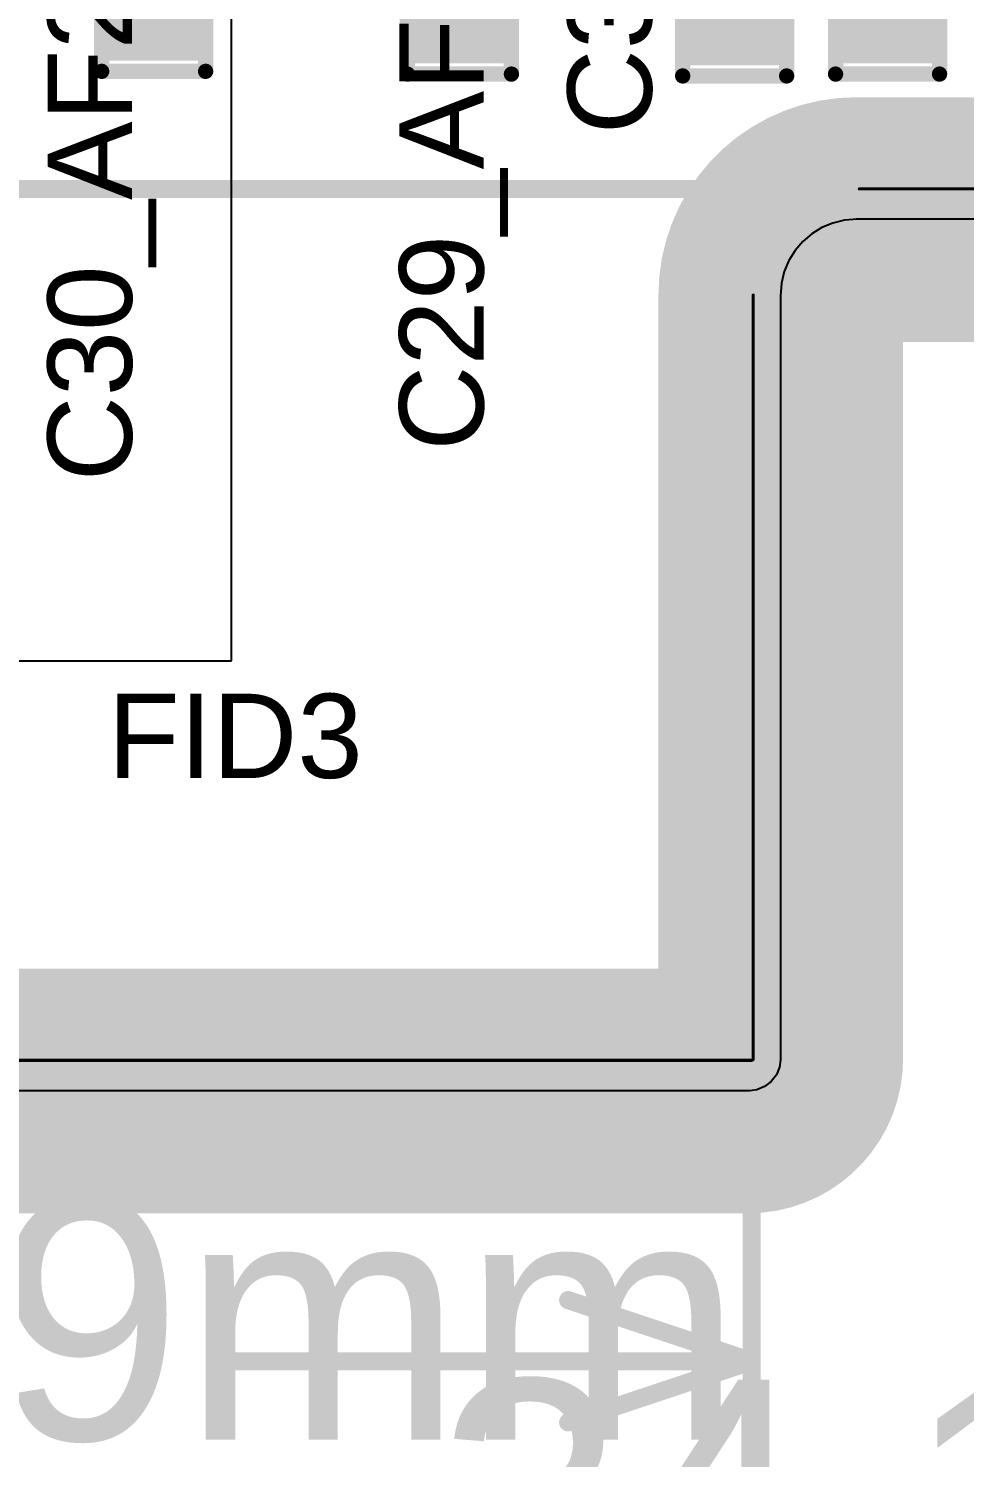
# Model space of a CAD drawing. Header units: inches. Extents: x -1.3 to 11.9, y -6.8 to 4.2.
# Drawn here: x 0.3541 to 0.6601, y -0.1299 to 0.3375 of the extents above; entities that cross this region are included whole.
import ezdxf

# ---------------------------------------------------------------- set-up
doc = ezdxf.new("R2010")
doc.units = ezdxf.units.IN
doc.header["$MEASUREMENT"] = 0
for name, color, linetype in [('02_GND1', 76, 'Continuous'), ('04_GND2', 16, 'Continuous'), ('06_GND3', 216, 'Continuous'), ('08_GND4', 136, 'Continuous'), ('09_PWR1', 136, 'Continuous'), ('10_PWR2', 136, 'Continuous'), ('11_GND5', 136, 'Continuous'), ('13_GND6', 136, 'Continuous'), ('15_GND7', 136, 'Continuous'), ('AB', 56, 'Continuous'), ('ASSY_DWG_INFO', 56, 'Continuous'), ('Board', 76, 'Continuous'), ('FAB', 56, 'Continuous'), ('FAB_DWG_INFO', 1, 'Continuous'), ('Keep-Out Layer', 6, 'Continuous'), ('TOP', 1, 'Continuous'), ('Top Overlay', 2, 'Continuous'), ('Top Paste', 8, 'Continuous'), ('Top Solder', 216, 'Continuous')]:
    doc.layers.add(name, color=color, linetype=linetype)
doc.styles.add('Arial', font='', dxfattribs={"height": 0.2})
doc.styles.get('Arial').set_extended_font_data('Arial')

# ---------------------------------------------------------------- blocks, each defined once
blk = doc.blocks.new('C0402_240')
at = {"layer": 'TOP'}
for points in [[(-0.031, -0.0125), (-0.031, 0.0125), (-0.006, 0.0125), (-0.006, -0.0125)], [(0.0084, -0.0125), (0.0084, 0.0125), (0.0334, 0.0125), (0.0334, -0.0125)]]:
    blk.add_hatch(color=1, dxfattribs=at).paths.add_polyline_path(points)
at = {"layer": 'Top Paste'}
for points in [[(-0.031, -0.0125), (-0.031, 0.0125), (-0.006, 0.0125), (-0.006, -0.0125)], [(0.0084, -0.0125), (0.0084, 0.0125), (0.0334, 0.0125), (0.0334, -0.0125)]]:
    blk.add_hatch(color=8, dxfattribs=at).paths.add_polyline_path(points)
at = {"layer": 'Top Solder'}
for points in [[(-0.033, -0.0145), (-0.033, 0.0145), (-0.004, 0.0145), (-0.004, -0.0145)], [(0.0064, -0.0145), (0.0064, 0.0145), (0.0354, 0.0145), (0.0354, -0.0145)]]:
    blk.add_hatch(color=216, dxfattribs=at).paths.add_polyline_path(points)
at = {"layer": 'ASSY_DWG_INFO'}
for points in [[(-0.0365, 0.017, 0.005, 0.005, 0), (-0.0365, -0.017, 0.005, 0.005, 0)], [(-0.0365, 0.017, 0.005, 0.005, 0), (0.0395, 0.017, 0.005, 0.005, 0)], [(0.0395, 0.017, 0.005, 0.005, 0), (0.0395, -0.017, 0.005, 0.005, 0)], [(-0.0365, -0.017, 0.005, 0.005, 0), (0.0395, -0.017, 0.005, 0.005, 0)]]:
    blk.add_lwpolyline(points, format="xyseb", dxfattribs=at)
for points in [[(-0.03775, 0.017, 0.0025, 0.0025, 1), (-0.03525, 0.017, 0.0025, 0.0025, 1)], [(-0.03775, 0.017, 0.0025, 0.0025, 1), (-0.03525, 0.017, 0.0025, 0.0025, 1)], [(0.03825, 0.017, 0.0025, 0.0025, 1), (0.04075, 0.017, 0.0025, 0.0025, 1)], [(0.03825, 0.017, 0.0025, 0.0025, 1), (0.04075, 0.017, 0.0025, 0.0025, 1)], [(-0.03775, -0.017, 0.0025, 0.0025, 1), (-0.03525, -0.017, 0.0025, 0.0025, 1)], [(-0.03775, -0.017, 0.0025, 0.0025, 1), (-0.03525, -0.017, 0.0025, 0.0025, 1)], [(0.03825, -0.017, 0.0025, 0.0025, 1), (0.04075, -0.017, 0.0025, 0.0025, 1)], [(0.03825, -0.017, 0.0025, 0.0025, 1), (0.04075, -0.017, 0.0025, 0.0025, 1)]]:
    blk.add_lwpolyline(points, format="xyseb", close=True, dxfattribs=at)
at = {"layer": 'Top Overlay'}
for points in [[(-0.0365, 0.017, 0.005, 0.005, 0), (0.0365, 0.017, 0.005, 0.005, 0)], [(-0.0365, 0.017, 0.005, 0.005, 0), (-0.0365, -0.017, 0.005, 0.005, 0)], [(0.0365, 0.017, 0.005, 0.005, 0), (0.0395, 0.017, 0.005, 0.005, 0)], [(0.0395, 0.017, 0.005, 0.005, 0), (0.0395, -0.017, 0.005, 0.005, 0)], [(-0.0365, -0.017, 0.005, 0.005, 0), (0.0395, -0.017, 0.005, 0.005, 0)]]:
    blk.add_lwpolyline(points, format="xyseb", dxfattribs=at)
for points in [[(-0.03775, 0.017, 0.0025, 0.0025, 1), (-0.03525, 0.017, 0.0025, 0.0025, 1)], [(-0.03775, 0.017, 0.0025, 0.0025, 1), (-0.03525, 0.017, 0.0025, 0.0025, 1)], [(0.03525, 0.017, 0.0025, 0.0025, 1), (0.03775, 0.017, 0.0025, 0.0025, 1)], [(0.03525, 0.017, 0.0025, 0.0025, 1), (0.03775, 0.017, 0.0025, 0.0025, 1)], [(0.03825, 0.017, 0.0025, 0.0025, 1), (0.04075, 0.017, 0.0025, 0.0025, 1)], [(0.03825, 0.017, 0.0025, 0.0025, 1), (0.04075, 0.017, 0.0025, 0.0025, 1)], [(-0.03775, -0.017, 0.0025, 0.0025, 1), (-0.03525, -0.017, 0.0025, 0.0025, 1)], [(-0.03775, -0.017, 0.0025, 0.0025, 1), (-0.03525, -0.017, 0.0025, 0.0025, 1)], [(0.03825, -0.017, 0.0025, 0.0025, 1), (0.04075, -0.017, 0.0025, 0.0025, 1)], [(0.03825, -0.017, 0.0025, 0.0025, 1), (0.04075, -0.017, 0.0025, 0.0025, 1)]]:
    blk.add_lwpolyline(points, format="xyseb", close=True, dxfattribs=at)
at = {"layer": 'FAB', "style": 'Arial'}
blk.add_text('1', height=0.025, dxfattribs=at).set_placement((-0.0185, -0.01))
blk = doc.blocks.new('C0402_242')
at = {"layer": 'TOP'}
for points in [[(-0.031, -0.0125), (-0.031, 0.0125), (-0.006, 0.0125), (-0.006, -0.0125)], [(0.0084, -0.0125), (0.0084, 0.0125), (0.0334, 0.0125), (0.0334, -0.0125)]]:
    blk.add_hatch(color=1, dxfattribs=at).paths.add_polyline_path(points)
at = {"layer": 'Top Paste'}
for points in [[(-0.031, -0.0125), (-0.031, 0.0125), (-0.006, 0.0125), (-0.006, -0.0125)], [(0.0084, -0.0125), (0.0084, 0.0125), (0.0334, 0.0125), (0.0334, -0.0125)]]:
    blk.add_hatch(color=8, dxfattribs=at).paths.add_polyline_path(points)
at = {"layer": 'Top Solder'}
for points in [[(-0.033, -0.0145), (-0.033, 0.0145), (-0.004, 0.0145), (-0.004, -0.0145)], [(0.0064, -0.0145), (0.0064, 0.0145), (0.0354, 0.0145), (0.0354, -0.0145)]]:
    blk.add_hatch(color=216, dxfattribs=at).paths.add_polyline_path(points)
at = {"layer": 'ASSY_DWG_INFO'}
for points in [[(-0.0365, 0.017, 0.005, 0.005, 0), (-0.0365, -0.017, 0.005, 0.005, 0)], [(-0.0365, 0.017, 0.005, 0.005, 0), (0.0395, 0.017, 0.005, 0.005, 0)], [(0.0395, 0.017, 0.005, 0.005, 0), (0.0395, -0.017, 0.005, 0.005, 0)], [(-0.0365, -0.017, 0.005, 0.005, 0), (0.0395, -0.017, 0.005, 0.005, 0)]]:
    blk.add_lwpolyline(points, format="xyseb", dxfattribs=at)
for points in [[(-0.03775, 0.017, 0.0025, 0.0025, 1), (-0.03525, 0.017, 0.0025, 0.0025, 1)], [(-0.03775, 0.017, 0.0025, 0.0025, 1), (-0.03525, 0.017, 0.0025, 0.0025, 1)], [(0.03825, 0.017, 0.0025, 0.0025, 1), (0.04075, 0.017, 0.0025, 0.0025, 1)], [(0.03825, 0.017, 0.0025, 0.0025, 1), (0.04075, 0.017, 0.0025, 0.0025, 1)], [(-0.03775, -0.017, 0.0025, 0.0025, 1), (-0.03525, -0.017, 0.0025, 0.0025, 1)], [(-0.03775, -0.017, 0.0025, 0.0025, 1), (-0.03525, -0.017, 0.0025, 0.0025, 1)], [(0.03825, -0.017, 0.0025, 0.0025, 1), (0.04075, -0.017, 0.0025, 0.0025, 1)], [(0.03825, -0.017, 0.0025, 0.0025, 1), (0.04075, -0.017, 0.0025, 0.0025, 1)]]:
    blk.add_lwpolyline(points, format="xyseb", close=True, dxfattribs=at)
at = {"layer": 'Top Overlay'}
for points in [[(-0.0365, 0.017, 0.005, 0.005, 0), (0.0365, 0.017, 0.005, 0.005, 0)], [(-0.0365, 0.017, 0.005, 0.005, 0), (-0.0365, -0.017, 0.005, 0.005, 0)], [(0.0365, 0.017, 0.005, 0.005, 0), (0.0395, 0.017, 0.005, 0.005, 0)], [(0.0395, 0.017, 0.005, 0.005, 0), (0.0395, -0.017, 0.005, 0.005, 0)], [(-0.0365, -0.017, 0.005, 0.005, 0), (0.0395, -0.017, 0.005, 0.005, 0)]]:
    blk.add_lwpolyline(points, format="xyseb", dxfattribs=at)
for points in [[(-0.03775, 0.017, 0.0025, 0.0025, 1), (-0.03525, 0.017, 0.0025, 0.0025, 1)], [(-0.03775, 0.017, 0.0025, 0.0025, 1), (-0.03525, 0.017, 0.0025, 0.0025, 1)], [(0.03525, 0.017, 0.0025, 0.0025, 1), (0.03775, 0.017, 0.0025, 0.0025, 1)], [(0.03525, 0.017, 0.0025, 0.0025, 1), (0.03775, 0.017, 0.0025, 0.0025, 1)], [(0.03825, 0.017, 0.0025, 0.0025, 1), (0.04075, 0.017, 0.0025, 0.0025, 1)], [(0.03825, 0.017, 0.0025, 0.0025, 1), (0.04075, 0.017, 0.0025, 0.0025, 1)], [(-0.03775, -0.017, 0.0025, 0.0025, 1), (-0.03525, -0.017, 0.0025, 0.0025, 1)], [(-0.03775, -0.017, 0.0025, 0.0025, 1), (-0.03525, -0.017, 0.0025, 0.0025, 1)], [(0.03825, -0.017, 0.0025, 0.0025, 1), (0.04075, -0.017, 0.0025, 0.0025, 1)], [(0.03825, -0.017, 0.0025, 0.0025, 1), (0.04075, -0.017, 0.0025, 0.0025, 1)]]:
    blk.add_lwpolyline(points, format="xyseb", close=True, dxfattribs=at)
at = {"layer": 'FAB', "style": 'Arial'}
blk.add_text('1', height=0.025, dxfattribs=at).set_placement((-0.0185, -0.01))
blk = doc.blocks.new('C0402_244')
at = {"layer": 'TOP'}
for points in [[(-0.031, -0.0125), (-0.031, 0.0125), (-0.006, 0.0125), (-0.006, -0.0125)], [(0.0084, -0.0125), (0.0084, 0.0125), (0.0334, 0.0125), (0.0334, -0.0125)]]:
    blk.add_hatch(color=1, dxfattribs=at).paths.add_polyline_path(points)
at = {"layer": 'Top Paste'}
for points in [[(-0.031, -0.0125), (-0.031, 0.0125), (-0.006, 0.0125), (-0.006, -0.0125)], [(0.0084, -0.0125), (0.0084, 0.0125), (0.0334, 0.0125), (0.0334, -0.0125)]]:
    blk.add_hatch(color=8, dxfattribs=at).paths.add_polyline_path(points)
at = {"layer": 'Top Solder'}
for points in [[(-0.033, -0.0145), (-0.033, 0.0145), (-0.004, 0.0145), (-0.004, -0.0145)], [(0.0064, -0.0145), (0.0064, 0.0145), (0.0354, 0.0145), (0.0354, -0.0145)]]:
    blk.add_hatch(color=216, dxfattribs=at).paths.add_polyline_path(points)
at = {"layer": 'ASSY_DWG_INFO'}
for points in [[(-0.0365, 0.017, 0.005, 0.005, 0), (-0.0365, -0.017, 0.005, 0.005, 0)], [(-0.0365, 0.017, 0.005, 0.005, 0), (0.0395, 0.017, 0.005, 0.005, 0)], [(0.0395, 0.017, 0.005, 0.005, 0), (0.0395, -0.017, 0.005, 0.005, 0)], [(-0.0365, -0.017, 0.005, 0.005, 0), (0.0395, -0.017, 0.005, 0.005, 0)]]:
    blk.add_lwpolyline(points, format="xyseb", dxfattribs=at)
for points in [[(-0.03775, 0.017, 0.0025, 0.0025, 1), (-0.03525, 0.017, 0.0025, 0.0025, 1)], [(-0.03775, 0.017, 0.0025, 0.0025, 1), (-0.03525, 0.017, 0.0025, 0.0025, 1)], [(0.03825, 0.017, 0.0025, 0.0025, 1), (0.04075, 0.017, 0.0025, 0.0025, 1)], [(0.03825, 0.017, 0.0025, 0.0025, 1), (0.04075, 0.017, 0.0025, 0.0025, 1)], [(-0.03775, -0.017, 0.0025, 0.0025, 1), (-0.03525, -0.017, 0.0025, 0.0025, 1)], [(-0.03775, -0.017, 0.0025, 0.0025, 1), (-0.03525, -0.017, 0.0025, 0.0025, 1)], [(0.03825, -0.017, 0.0025, 0.0025, 1), (0.04075, -0.017, 0.0025, 0.0025, 1)], [(0.03825, -0.017, 0.0025, 0.0025, 1), (0.04075, -0.017, 0.0025, 0.0025, 1)]]:
    blk.add_lwpolyline(points, format="xyseb", close=True, dxfattribs=at)
at = {"layer": 'Top Overlay'}
for points in [[(-0.0365, 0.017, 0.005, 0.005, 0), (0.0365, 0.017, 0.005, 0.005, 0)], [(-0.0365, 0.017, 0.005, 0.005, 0), (-0.0365, -0.017, 0.005, 0.005, 0)], [(0.0365, 0.017, 0.005, 0.005, 0), (0.0395, 0.017, 0.005, 0.005, 0)], [(0.0395, 0.017, 0.005, 0.005, 0), (0.0395, -0.017, 0.005, 0.005, 0)], [(-0.0365, -0.017, 0.005, 0.005, 0), (0.0395, -0.017, 0.005, 0.005, 0)]]:
    blk.add_lwpolyline(points, format="xyseb", dxfattribs=at)
for points in [[(-0.03775, 0.017, 0.0025, 0.0025, 1), (-0.03525, 0.017, 0.0025, 0.0025, 1)], [(-0.03775, 0.017, 0.0025, 0.0025, 1), (-0.03525, 0.017, 0.0025, 0.0025, 1)], [(0.03525, 0.017, 0.0025, 0.0025, 1), (0.03775, 0.017, 0.0025, 0.0025, 1)], [(0.03525, 0.017, 0.0025, 0.0025, 1), (0.03775, 0.017, 0.0025, 0.0025, 1)], [(0.03825, 0.017, 0.0025, 0.0025, 1), (0.04075, 0.017, 0.0025, 0.0025, 1)], [(0.03825, 0.017, 0.0025, 0.0025, 1), (0.04075, 0.017, 0.0025, 0.0025, 1)], [(-0.03775, -0.017, 0.0025, 0.0025, 1), (-0.03525, -0.017, 0.0025, 0.0025, 1)], [(-0.03775, -0.017, 0.0025, 0.0025, 1), (-0.03525, -0.017, 0.0025, 0.0025, 1)], [(0.03825, -0.017, 0.0025, 0.0025, 1), (0.04075, -0.017, 0.0025, 0.0025, 1)], [(0.03825, -0.017, 0.0025, 0.0025, 1), (0.04075, -0.017, 0.0025, 0.0025, 1)]]:
    blk.add_lwpolyline(points, format="xyseb", close=True, dxfattribs=at)
at = {"layer": 'FAB', "style": 'Arial'}
blk.add_text('1', height=0.025, dxfattribs=at).set_placement((-0.0185, -0.01))
blk = doc.blocks.new('C0402_246')
at = {"layer": 'TOP'}
for points in [[(-0.031, -0.0125), (-0.031, 0.0125), (-0.006, 0.0125), (-0.006, -0.0125)], [(0.0084, -0.0125), (0.0084, 0.0125), (0.0334, 0.0125), (0.0334, -0.0125)]]:
    blk.add_hatch(color=1, dxfattribs=at).paths.add_polyline_path(points)
at = {"layer": 'Top Paste'}
for points in [[(-0.031, -0.0125), (-0.031, 0.0125), (-0.006, 0.0125), (-0.006, -0.0125)], [(0.0084, -0.0125), (0.0084, 0.0125), (0.0334, 0.0125), (0.0334, -0.0125)]]:
    blk.add_hatch(color=8, dxfattribs=at).paths.add_polyline_path(points)
at = {"layer": 'Top Solder'}
for points in [[(-0.033, -0.0145), (-0.033, 0.0145), (-0.004, 0.0145), (-0.004, -0.0145)], [(0.0064, -0.0145), (0.0064, 0.0145), (0.0354, 0.0145), (0.0354, -0.0145)]]:
    blk.add_hatch(color=216, dxfattribs=at).paths.add_polyline_path(points)
at = {"layer": 'ASSY_DWG_INFO'}
for points in [[(-0.0365, 0.017, 0.005, 0.005, 0), (-0.0365, -0.017, 0.005, 0.005, 0)], [(-0.0365, 0.017, 0.005, 0.005, 0), (0.0395, 0.017, 0.005, 0.005, 0)], [(0.0395, 0.017, 0.005, 0.005, 0), (0.0395, -0.017, 0.005, 0.005, 0)], [(-0.0365, -0.017, 0.005, 0.005, 0), (0.0395, -0.017, 0.005, 0.005, 0)]]:
    blk.add_lwpolyline(points, format="xyseb", dxfattribs=at)
for points in [[(-0.03775, 0.017, 0.0025, 0.0025, 1), (-0.03525, 0.017, 0.0025, 0.0025, 1)], [(-0.03775, 0.017, 0.0025, 0.0025, 1), (-0.03525, 0.017, 0.0025, 0.0025, 1)], [(0.03825, 0.017, 0.0025, 0.0025, 1), (0.04075, 0.017, 0.0025, 0.0025, 1)], [(0.03825, 0.017, 0.0025, 0.0025, 1), (0.04075, 0.017, 0.0025, 0.0025, 1)], [(-0.03775, -0.017, 0.0025, 0.0025, 1), (-0.03525, -0.017, 0.0025, 0.0025, 1)], [(-0.03775, -0.017, 0.0025, 0.0025, 1), (-0.03525, -0.017, 0.0025, 0.0025, 1)], [(0.03825, -0.017, 0.0025, 0.0025, 1), (0.04075, -0.017, 0.0025, 0.0025, 1)], [(0.03825, -0.017, 0.0025, 0.0025, 1), (0.04075, -0.017, 0.0025, 0.0025, 1)]]:
    blk.add_lwpolyline(points, format="xyseb", close=True, dxfattribs=at)
at = {"layer": 'Top Overlay'}
for points in [[(-0.0365, 0.017, 0.005, 0.005, 0), (0.0365, 0.017, 0.005, 0.005, 0)], [(-0.0365, 0.017, 0.005, 0.005, 0), (-0.0365, -0.017, 0.005, 0.005, 0)], [(0.0365, 0.017, 0.005, 0.005, 0), (0.0395, 0.017, 0.005, 0.005, 0)], [(0.0395, 0.017, 0.005, 0.005, 0), (0.0395, -0.017, 0.005, 0.005, 0)], [(-0.0365, -0.017, 0.005, 0.005, 0), (0.0395, -0.017, 0.005, 0.005, 0)]]:
    blk.add_lwpolyline(points, format="xyseb", dxfattribs=at)
for points in [[(-0.03775, 0.017, 0.0025, 0.0025, 1), (-0.03525, 0.017, 0.0025, 0.0025, 1)], [(-0.03775, 0.017, 0.0025, 0.0025, 1), (-0.03525, 0.017, 0.0025, 0.0025, 1)], [(0.03525, 0.017, 0.0025, 0.0025, 1), (0.03775, 0.017, 0.0025, 0.0025, 1)], [(0.03525, 0.017, 0.0025, 0.0025, 1), (0.03775, 0.017, 0.0025, 0.0025, 1)], [(0.03825, 0.017, 0.0025, 0.0025, 1), (0.04075, 0.017, 0.0025, 0.0025, 1)], [(0.03825, 0.017, 0.0025, 0.0025, 1), (0.04075, 0.017, 0.0025, 0.0025, 1)], [(-0.03775, -0.017, 0.0025, 0.0025, 1), (-0.03525, -0.017, 0.0025, 0.0025, 1)], [(-0.03775, -0.017, 0.0025, 0.0025, 1), (-0.03525, -0.017, 0.0025, 0.0025, 1)], [(0.03825, -0.017, 0.0025, 0.0025, 1), (0.04075, -0.017, 0.0025, 0.0025, 1)], [(0.03825, -0.017, 0.0025, 0.0025, 1), (0.04075, -0.017, 0.0025, 0.0025, 1)]]:
    blk.add_lwpolyline(points, format="xyseb", close=True, dxfattribs=at)
at = {"layer": 'FAB', "style": 'Arial'}
blk.add_text('1', height=0.025, dxfattribs=at).set_placement((-0.0185, -0.01))
blk = doc.blocks.new('CONN_SMA_J_P_H_RA_TH1_SAI_B_333')
at = {"layer": 'AB'}
for p, q in [((0.263, 0.263), (-0.263, 0.263)), ((0.263, -0.586), (0.263, 0.263))]:
    blk.add_line(p, q, dxfattribs=at)

msp = doc.modelspace()

# ---------------------------------------------------------------- linework, layer by layer
at = {"layer": '02_GND1'}
for p, q in [((0.61352, 0.2724), (0.61021, 0.27037)), ((0.61711, 0.27389), (0.61352, 0.2724)), ((0.62089, 0.2748), (0.61711, 0.27389)), ((0.62373, 0.27502), (0.62089, 0.2748)), ((0.62476, 0.27512), (0.62373, 0.27502)), ((1.28146, 0.27512), (0.62476, 0.27512)), ((0.60726, 0.26785), (0.60473, 0.2649)), ((0.61021, 0.27037), (0.60726, 0.26785)), ((0.60473, 0.2649), (0.6027, 0.26158)), ((0.60122, 0.25799), (0.60031, 0.25422)), ((0.6027, 0.26158), (0.60122, 0.25799)), ((0.60031, 0.25422), (0.60009, 0.25138)), ((0.60009, 0.25138), (0.59998, 0.25034)), ((0.59998, 0.25034), (0.59998, 0.00052)), ((0.60002, 0.00014), (0.59971, -0.00221)), ((0.59998, 0.00052), (0.60002, 0.00014)), ((0.59971, -0.00221), (0.59866, -0.00475)), ((0.59481, -0.0086), (0.59227, -0.00965)), ((0.59699, -0.00692), (0.59481, -0.0086)), ((0.59866, -0.00475), (0.59699, -0.00692)), ((0.58955, -0.00992), (-0.001, -0.00992)), ((0.58993, -0.00996), (0.58955, -0.00992)), ((0.59227, -0.00965), (0.58993, -0.00996))]:
    msp.add_line(p, q, dxfattribs=at)
for points in [[(0.62008, 0.25034, 0.04, 0.04, -0.414214), (0.62476, 0.25502, 0.04, 0.04, 0)], [(0.62476, 0.25502, 0.04, 0.04, 0), (1.28146, 0.25502, 0.04, 0.04, 0)], [(0.62008, 0.00052, 0.04, 0.04, 0), (0.62008, 0.25034, 0.04, 0.04, 0)], [(0.62008, 0.00052, 0.04, 0.04, -0.414214), (0.58955, -0.03002, 0.04, 0.04, 0)], [(-0.001, -0.03002, 0.04, 0.04, 0), (0.58955, -0.03002, 0.04, 0.04, 0)]]:
    msp.add_lwpolyline(points, format="xyseb", dxfattribs=at)
for points in [[(0.61476, 0.25502, 0.02, 0.02, 1), (0.63476, 0.25502, 0.02, 0.02, 1)], [(0.61476, 0.25502, 0.02, 0.02, 1), (0.63476, 0.25502, 0.02, 0.02, 1)], [(0.61008, 0.25034, 0.02, 0.02, 1), (0.63008, 0.25034, 0.02, 0.02, 1)], [(0.61008, 0.25034, 0.02, 0.02, 1), (0.63008, 0.25034, 0.02, 0.02, 1)], [(0.61008, 0.00052, 0.02, 0.02, 1), (0.63008, 0.00052, 0.02, 0.02, 1)], [(0.61008, 0.00052, 0.02, 0.02, 1), (0.63008, 0.00052, 0.02, 0.02, 1)], [(0.57955, -0.03002, 0.02, 0.02, 1), (0.59955, -0.03002, 0.02, 0.02, 1)], [(0.57955, -0.03002, 0.02, 0.02, 1), (0.59955, -0.03002, 0.02, 0.02, 1)]]:
    msp.add_lwpolyline(points, format="xyseb", close=True, dxfattribs=at)
at = {"layer": '04_GND2'}
for p, q in [((0.61352, 0.2724), (0.61021, 0.27037)), ((0.61711, 0.27389), (0.61352, 0.2724)), ((0.62089, 0.2748), (0.61711, 0.27389)), ((0.62373, 0.27502), (0.62089, 0.2748)), ((0.62476, 0.27512), (0.62373, 0.27502)), ((1.28146, 0.27512), (0.62476, 0.27512)), ((0.60726, 0.26785), (0.60473, 0.2649)), ((0.61021, 0.27037), (0.60726, 0.26785)), ((0.60473, 0.2649), (0.6027, 0.26158)), ((0.60122, 0.25799), (0.60031, 0.25422)), ((0.6027, 0.26158), (0.60122, 0.25799)), ((0.60031, 0.25422), (0.60009, 0.25138)), ((0.60009, 0.25138), (0.59998, 0.25034)), ((0.59998, 0.25034), (0.59998, 0.00052)), ((0.60002, 0.00014), (0.59971, -0.00221)), ((0.59998, 0.00052), (0.60002, 0.00014)), ((0.59971, -0.00221), (0.59866, -0.00475)), ((0.59481, -0.0086), (0.59227, -0.00965)), ((0.59699, -0.00692), (0.59481, -0.0086)), ((0.59866, -0.00475), (0.59699, -0.00692)), ((0.58955, -0.00992), (-0.001, -0.00992)), ((0.58993, -0.00996), (0.58955, -0.00992)), ((0.59227, -0.00965), (0.58993, -0.00996))]:
    msp.add_line(p, q, dxfattribs=at)
for points in [[(0.62008, 0.25034, 0.04, 0.04, -0.414214), (0.62476, 0.25502, 0.04, 0.04, 0)], [(0.62476, 0.25502, 0.04, 0.04, 0), (1.28146, 0.25502, 0.04, 0.04, 0)], [(0.62008, 0.00052, 0.04, 0.04, 0), (0.62008, 0.25034, 0.04, 0.04, 0)], [(0.62008, 0.00052, 0.04, 0.04, -0.414214), (0.58955, -0.03002, 0.04, 0.04, 0)], [(-0.001, -0.03002, 0.04, 0.04, 0), (0.58955, -0.03002, 0.04, 0.04, 0)]]:
    msp.add_lwpolyline(points, format="xyseb", dxfattribs=at)
for points in [[(0.61476, 0.25502, 0.02, 0.02, 1), (0.63476, 0.25502, 0.02, 0.02, 1)], [(0.61476, 0.25502, 0.02, 0.02, 1), (0.63476, 0.25502, 0.02, 0.02, 1)], [(0.61008, 0.25034, 0.02, 0.02, 1), (0.63008, 0.25034, 0.02, 0.02, 1)], [(0.61008, 0.25034, 0.02, 0.02, 1), (0.63008, 0.25034, 0.02, 0.02, 1)], [(0.61008, 0.00052, 0.02, 0.02, 1), (0.63008, 0.00052, 0.02, 0.02, 1)], [(0.61008, 0.00052, 0.02, 0.02, 1), (0.63008, 0.00052, 0.02, 0.02, 1)], [(0.57955, -0.03002, 0.02, 0.02, 1), (0.59955, -0.03002, 0.02, 0.02, 1)], [(0.57955, -0.03002, 0.02, 0.02, 1), (0.59955, -0.03002, 0.02, 0.02, 1)]]:
    msp.add_lwpolyline(points, format="xyseb", close=True, dxfattribs=at)
at = {"layer": '06_GND3'}
for p, q in [((0.61352, 0.2724), (0.61021, 0.27037)), ((0.61711, 0.27389), (0.61352, 0.2724)), ((0.62089, 0.2748), (0.61711, 0.27389)), ((0.62373, 0.27502), (0.62089, 0.2748)), ((0.62476, 0.27512), (0.62373, 0.27502)), ((1.28146, 0.27512), (0.62476, 0.27512)), ((0.60726, 0.26785), (0.60473, 0.2649)), ((0.61021, 0.27037), (0.60726, 0.26785)), ((0.60473, 0.2649), (0.6027, 0.26158)), ((0.60122, 0.25799), (0.60031, 0.25422)), ((0.6027, 0.26158), (0.60122, 0.25799)), ((0.60031, 0.25422), (0.60009, 0.25138)), ((0.60009, 0.25138), (0.59998, 0.25034)), ((0.59998, 0.25034), (0.59998, 0.00052)), ((0.60002, 0.00014), (0.59971, -0.00221)), ((0.59998, 0.00052), (0.60002, 0.00014)), ((0.59971, -0.00221), (0.59866, -0.00475)), ((0.59481, -0.0086), (0.59227, -0.00965)), ((0.59699, -0.00692), (0.59481, -0.0086)), ((0.59866, -0.00475), (0.59699, -0.00692)), ((0.58955, -0.00992), (-0.001, -0.00992)), ((0.58993, -0.00996), (0.58955, -0.00992)), ((0.59227, -0.00965), (0.58993, -0.00996))]:
    msp.add_line(p, q, dxfattribs=at)
for points in [[(0.62008, 0.25034, 0.04, 0.04, -0.414214), (0.62476, 0.25502, 0.04, 0.04, 0)], [(0.62476, 0.25502, 0.04, 0.04, 0), (1.28146, 0.25502, 0.04, 0.04, 0)], [(0.62008, 0.00052, 0.04, 0.04, 0), (0.62008, 0.25034, 0.04, 0.04, 0)], [(0.62008, 0.00052, 0.04, 0.04, -0.414214), (0.58955, -0.03002, 0.04, 0.04, 0)], [(-0.001, -0.03002, 0.04, 0.04, 0), (0.58955, -0.03002, 0.04, 0.04, 0)]]:
    msp.add_lwpolyline(points, format="xyseb", dxfattribs=at)
for points in [[(0.61476, 0.25502, 0.02, 0.02, 1), (0.63476, 0.25502, 0.02, 0.02, 1)], [(0.61476, 0.25502, 0.02, 0.02, 1), (0.63476, 0.25502, 0.02, 0.02, 1)], [(0.61008, 0.25034, 0.02, 0.02, 1), (0.63008, 0.25034, 0.02, 0.02, 1)], [(0.61008, 0.25034, 0.02, 0.02, 1), (0.63008, 0.25034, 0.02, 0.02, 1)], [(0.61008, 0.00052, 0.02, 0.02, 1), (0.63008, 0.00052, 0.02, 0.02, 1)], [(0.61008, 0.00052, 0.02, 0.02, 1), (0.63008, 0.00052, 0.02, 0.02, 1)], [(0.57955, -0.03002, 0.02, 0.02, 1), (0.59955, -0.03002, 0.02, 0.02, 1)], [(0.57955, -0.03002, 0.02, 0.02, 1), (0.59955, -0.03002, 0.02, 0.02, 1)]]:
    msp.add_lwpolyline(points, format="xyseb", close=True, dxfattribs=at)
at = {"layer": '08_GND4'}
for p, q in [((0.61352, 0.2724), (0.61021, 0.27037)), ((0.61711, 0.27389), (0.61352, 0.2724)), ((0.62089, 0.2748), (0.61711, 0.27389)), ((0.62373, 0.27502), (0.62089, 0.2748)), ((0.62476, 0.27512), (0.62373, 0.27502)), ((1.28146, 0.27512), (0.62476, 0.27512)), ((0.60726, 0.26785), (0.60473, 0.2649)), ((0.61021, 0.27037), (0.60726, 0.26785)), ((0.60473, 0.2649), (0.6027, 0.26158)), ((0.60122, 0.25799), (0.60031, 0.25422)), ((0.6027, 0.26158), (0.60122, 0.25799)), ((0.60031, 0.25422), (0.60009, 0.25138)), ((0.60009, 0.25138), (0.59998, 0.25034)), ((0.59998, 0.25034), (0.59998, 0.00052)), ((0.60002, 0.00014), (0.59971, -0.00221)), ((0.59998, 0.00052), (0.60002, 0.00014)), ((0.59971, -0.00221), (0.59866, -0.00475)), ((0.59481, -0.0086), (0.59227, -0.00965)), ((0.59699, -0.00692), (0.59481, -0.0086)), ((0.59866, -0.00475), (0.59699, -0.00692)), ((0.58955, -0.00992), (-0.001, -0.00992)), ((0.58993, -0.00996), (0.58955, -0.00992)), ((0.59227, -0.00965), (0.58993, -0.00996))]:
    msp.add_line(p, q, dxfattribs=at)
for points in [[(0.62008, 0.25034, 0.04, 0.04, -0.414214), (0.62476, 0.25502, 0.04, 0.04, 0)], [(0.62476, 0.25502, 0.04, 0.04, 0), (1.28146, 0.25502, 0.04, 0.04, 0)], [(0.62008, 0.00052, 0.04, 0.04, 0), (0.62008, 0.25034, 0.04, 0.04, 0)], [(0.62008, 0.00052, 0.04, 0.04, -0.414214), (0.58955, -0.03002, 0.04, 0.04, 0)], [(-0.001, -0.03002, 0.04, 0.04, 0), (0.58955, -0.03002, 0.04, 0.04, 0)]]:
    msp.add_lwpolyline(points, format="xyseb", dxfattribs=at)
for points in [[(0.61476, 0.25502, 0.02, 0.02, 1), (0.63476, 0.25502, 0.02, 0.02, 1)], [(0.61476, 0.25502, 0.02, 0.02, 1), (0.63476, 0.25502, 0.02, 0.02, 1)], [(0.61008, 0.25034, 0.02, 0.02, 1), (0.63008, 0.25034, 0.02, 0.02, 1)], [(0.61008, 0.25034, 0.02, 0.02, 1), (0.63008, 0.25034, 0.02, 0.02, 1)], [(0.61008, 0.00052, 0.02, 0.02, 1), (0.63008, 0.00052, 0.02, 0.02, 1)], [(0.61008, 0.00052, 0.02, 0.02, 1), (0.63008, 0.00052, 0.02, 0.02, 1)], [(0.57955, -0.03002, 0.02, 0.02, 1), (0.59955, -0.03002, 0.02, 0.02, 1)], [(0.57955, -0.03002, 0.02, 0.02, 1), (0.59955, -0.03002, 0.02, 0.02, 1)]]:
    msp.add_lwpolyline(points, format="xyseb", close=True, dxfattribs=at)
at = {"layer": '09_PWR1'}
for p, q in [((0.61352, 0.2724), (0.61021, 0.27037)), ((0.61711, 0.27389), (0.61352, 0.2724)), ((0.62089, 0.2748), (0.61711, 0.27389)), ((0.62373, 0.27502), (0.62089, 0.2748)), ((0.62476, 0.27512), (0.62373, 0.27502)), ((1.28146, 0.27512), (0.62476, 0.27512)), ((0.60726, 0.26785), (0.60473, 0.2649)), ((0.61021, 0.27037), (0.60726, 0.26785)), ((0.60473, 0.2649), (0.6027, 0.26158)), ((0.60122, 0.25799), (0.60031, 0.25422)), ((0.6027, 0.26158), (0.60122, 0.25799)), ((0.60031, 0.25422), (0.60009, 0.25138)), ((0.60009, 0.25138), (0.59998, 0.25034)), ((0.59998, 0.25034), (0.59998, 0.00052)), ((0.60002, 0.00014), (0.59971, -0.00221)), ((0.59998, 0.00052), (0.60002, 0.00014)), ((0.59971, -0.00221), (0.59866, -0.00475)), ((0.59481, -0.0086), (0.59227, -0.00965)), ((0.59699, -0.00692), (0.59481, -0.0086)), ((0.59866, -0.00475), (0.59699, -0.00692)), ((0.58955, -0.00992), (-0.001, -0.00992)), ((0.58993, -0.00996), (0.58955, -0.00992)), ((0.59227, -0.00965), (0.58993, -0.00996))]:
    msp.add_line(p, q, dxfattribs=at)
for points in [[(0.62008, 0.25034, 0.04, 0.04, -0.414214), (0.62476, 0.25502, 0.04, 0.04, 0)], [(0.62476, 0.25502, 0.04, 0.04, 0), (1.28146, 0.25502, 0.04, 0.04, 0)], [(0.62008, 0.00052, 0.04, 0.04, 0), (0.62008, 0.25034, 0.04, 0.04, 0)], [(0.62008, 0.00052, 0.04, 0.04, -0.414214), (0.58955, -0.03002, 0.04, 0.04, 0)], [(-0.001, -0.03002, 0.04, 0.04, 0), (0.58955, -0.03002, 0.04, 0.04, 0)]]:
    msp.add_lwpolyline(points, format="xyseb", dxfattribs=at)
for points in [[(0.61476, 0.25502, 0.02, 0.02, 1), (0.63476, 0.25502, 0.02, 0.02, 1)], [(0.61476, 0.25502, 0.02, 0.02, 1), (0.63476, 0.25502, 0.02, 0.02, 1)], [(0.61008, 0.25034, 0.02, 0.02, 1), (0.63008, 0.25034, 0.02, 0.02, 1)], [(0.61008, 0.25034, 0.02, 0.02, 1), (0.63008, 0.25034, 0.02, 0.02, 1)], [(0.61008, 0.00052, 0.02, 0.02, 1), (0.63008, 0.00052, 0.02, 0.02, 1)], [(0.61008, 0.00052, 0.02, 0.02, 1), (0.63008, 0.00052, 0.02, 0.02, 1)], [(0.57955, -0.03002, 0.02, 0.02, 1), (0.59955, -0.03002, 0.02, 0.02, 1)], [(0.57955, -0.03002, 0.02, 0.02, 1), (0.59955, -0.03002, 0.02, 0.02, 1)]]:
    msp.add_lwpolyline(points, format="xyseb", close=True, dxfattribs=at)
at = {"layer": '10_PWR2'}
for p, q in [((0.61352, 0.2724), (0.61021, 0.27037)), ((0.61711, 0.27389), (0.61352, 0.2724)), ((0.62089, 0.2748), (0.61711, 0.27389)), ((0.62373, 0.27502), (0.62089, 0.2748)), ((0.62476, 0.27512), (0.62373, 0.27502)), ((1.28146, 0.27512), (0.62476, 0.27512)), ((0.60726, 0.26785), (0.60473, 0.2649)), ((0.61021, 0.27037), (0.60726, 0.26785)), ((0.60473, 0.2649), (0.6027, 0.26158)), ((0.60122, 0.25799), (0.60031, 0.25422)), ((0.6027, 0.26158), (0.60122, 0.25799)), ((0.60031, 0.25422), (0.60009, 0.25138)), ((0.60009, 0.25138), (0.59998, 0.25034)), ((0.59998, 0.25034), (0.59998, 0.00052)), ((0.60002, 0.00014), (0.59971, -0.00221)), ((0.59998, 0.00052), (0.60002, 0.00014)), ((0.59971, -0.00221), (0.59866, -0.00475)), ((0.59481, -0.0086), (0.59227, -0.00965)), ((0.59699, -0.00692), (0.59481, -0.0086)), ((0.59866, -0.00475), (0.59699, -0.00692)), ((0.58955, -0.00992), (-0.001, -0.00992)), ((0.58993, -0.00996), (0.58955, -0.00992)), ((0.59227, -0.00965), (0.58993, -0.00996))]:
    msp.add_line(p, q, dxfattribs=at)
for points in [[(0.62008, 0.25034, 0.04, 0.04, -0.414214), (0.62476, 0.25502, 0.04, 0.04, 0)], [(0.62476, 0.25502, 0.04, 0.04, 0), (1.28146, 0.25502, 0.04, 0.04, 0)], [(0.62008, 0.00052, 0.04, 0.04, 0), (0.62008, 0.25034, 0.04, 0.04, 0)], [(0.62008, 0.00052, 0.04, 0.04, -0.414214), (0.58955, -0.03002, 0.04, 0.04, 0)], [(-0.001, -0.03002, 0.04, 0.04, 0), (0.58955, -0.03002, 0.04, 0.04, 0)]]:
    msp.add_lwpolyline(points, format="xyseb", dxfattribs=at)
for points in [[(0.61476, 0.25502, 0.02, 0.02, 1), (0.63476, 0.25502, 0.02, 0.02, 1)], [(0.61476, 0.25502, 0.02, 0.02, 1), (0.63476, 0.25502, 0.02, 0.02, 1)], [(0.61008, 0.25034, 0.02, 0.02, 1), (0.63008, 0.25034, 0.02, 0.02, 1)], [(0.61008, 0.25034, 0.02, 0.02, 1), (0.63008, 0.25034, 0.02, 0.02, 1)], [(0.61008, 0.00052, 0.02, 0.02, 1), (0.63008, 0.00052, 0.02, 0.02, 1)], [(0.61008, 0.00052, 0.02, 0.02, 1), (0.63008, 0.00052, 0.02, 0.02, 1)], [(0.57955, -0.03002, 0.02, 0.02, 1), (0.59955, -0.03002, 0.02, 0.02, 1)], [(0.57955, -0.03002, 0.02, 0.02, 1), (0.59955, -0.03002, 0.02, 0.02, 1)]]:
    msp.add_lwpolyline(points, format="xyseb", close=True, dxfattribs=at)
at = {"layer": '11_GND5'}
for p, q in [((0.61352, 0.2724), (0.61021, 0.27037)), ((0.61711, 0.27389), (0.61352, 0.2724)), ((0.62089, 0.2748), (0.61711, 0.27389)), ((0.62373, 0.27502), (0.62089, 0.2748)), ((0.62476, 0.27512), (0.62373, 0.27502)), ((1.28146, 0.27512), (0.62476, 0.27512)), ((0.60726, 0.26785), (0.60473, 0.2649)), ((0.61021, 0.27037), (0.60726, 0.26785)), ((0.60473, 0.2649), (0.6027, 0.26158)), ((0.60122, 0.25799), (0.60031, 0.25422)), ((0.6027, 0.26158), (0.60122, 0.25799)), ((0.60031, 0.25422), (0.60009, 0.25138)), ((0.60009, 0.25138), (0.59998, 0.25034)), ((0.59998, 0.25034), (0.59998, 0.00052)), ((0.60002, 0.00014), (0.59971, -0.00221)), ((0.59998, 0.00052), (0.60002, 0.00014)), ((0.59971, -0.00221), (0.59866, -0.00475)), ((0.59481, -0.0086), (0.59227, -0.00965)), ((0.59699, -0.00692), (0.59481, -0.0086)), ((0.59866, -0.00475), (0.59699, -0.00692)), ((0.58955, -0.00992), (-0.001, -0.00992)), ((0.58993, -0.00996), (0.58955, -0.00992)), ((0.59227, -0.00965), (0.58993, -0.00996))]:
    msp.add_line(p, q, dxfattribs=at)
for points in [[(0.62008, 0.25034, 0.04, 0.04, -0.414214), (0.62476, 0.25502, 0.04, 0.04, 0)], [(0.62476, 0.25502, 0.04, 0.04, 0), (1.28146, 0.25502, 0.04, 0.04, 0)], [(0.62008, 0.00052, 0.04, 0.04, 0), (0.62008, 0.25034, 0.04, 0.04, 0)], [(0.62008, 0.00052, 0.04, 0.04, -0.414214), (0.58955, -0.03002, 0.04, 0.04, 0)], [(-0.001, -0.03002, 0.04, 0.04, 0), (0.58955, -0.03002, 0.04, 0.04, 0)]]:
    msp.add_lwpolyline(points, format="xyseb", dxfattribs=at)
for points in [[(0.61476, 0.25502, 0.02, 0.02, 1), (0.63476, 0.25502, 0.02, 0.02, 1)], [(0.61476, 0.25502, 0.02, 0.02, 1), (0.63476, 0.25502, 0.02, 0.02, 1)], [(0.61008, 0.25034, 0.02, 0.02, 1), (0.63008, 0.25034, 0.02, 0.02, 1)], [(0.61008, 0.25034, 0.02, 0.02, 1), (0.63008, 0.25034, 0.02, 0.02, 1)], [(0.61008, 0.00052, 0.02, 0.02, 1), (0.63008, 0.00052, 0.02, 0.02, 1)], [(0.61008, 0.00052, 0.02, 0.02, 1), (0.63008, 0.00052, 0.02, 0.02, 1)], [(0.57955, -0.03002, 0.02, 0.02, 1), (0.59955, -0.03002, 0.02, 0.02, 1)], [(0.57955, -0.03002, 0.02, 0.02, 1), (0.59955, -0.03002, 0.02, 0.02, 1)]]:
    msp.add_lwpolyline(points, format="xyseb", close=True, dxfattribs=at)
at = {"layer": '13_GND6'}
for p, q in [((0.61352, 0.2724), (0.61021, 0.27037)), ((0.61711, 0.27389), (0.61352, 0.2724)), ((0.62089, 0.2748), (0.61711, 0.27389)), ((0.62373, 0.27502), (0.62089, 0.2748)), ((0.62476, 0.27512), (0.62373, 0.27502)), ((1.28146, 0.27512), (0.62476, 0.27512)), ((0.60726, 0.26785), (0.60473, 0.2649)), ((0.61021, 0.27037), (0.60726, 0.26785)), ((0.60473, 0.2649), (0.6027, 0.26158)), ((0.60122, 0.25799), (0.60031, 0.25422)), ((0.6027, 0.26158), (0.60122, 0.25799)), ((0.60031, 0.25422), (0.60009, 0.25138)), ((0.60009, 0.25138), (0.59998, 0.25034)), ((0.59998, 0.25034), (0.59998, 0.00052)), ((0.60002, 0.00014), (0.59971, -0.00221)), ((0.59998, 0.00052), (0.60002, 0.00014)), ((0.59971, -0.00221), (0.59866, -0.00475)), ((0.59481, -0.0086), (0.59227, -0.00965)), ((0.59699, -0.00692), (0.59481, -0.0086)), ((0.59866, -0.00475), (0.59699, -0.00692)), ((0.58955, -0.00992), (-0.001, -0.00992)), ((0.58993, -0.00996), (0.58955, -0.00992)), ((0.59227, -0.00965), (0.58993, -0.00996))]:
    msp.add_line(p, q, dxfattribs=at)
for points in [[(0.62008, 0.25034, 0.04, 0.04, -0.414214), (0.62476, 0.25502, 0.04, 0.04, 0)], [(0.62476, 0.25502, 0.04, 0.04, 0), (1.28146, 0.25502, 0.04, 0.04, 0)], [(0.62008, 0.00052, 0.04, 0.04, 0), (0.62008, 0.25034, 0.04, 0.04, 0)], [(0.62008, 0.00052, 0.04, 0.04, -0.414214), (0.58955, -0.03002, 0.04, 0.04, 0)], [(-0.001, -0.03002, 0.04, 0.04, 0), (0.58955, -0.03002, 0.04, 0.04, 0)]]:
    msp.add_lwpolyline(points, format="xyseb", dxfattribs=at)
for points in [[(0.61476, 0.25502, 0.02, 0.02, 1), (0.63476, 0.25502, 0.02, 0.02, 1)], [(0.61476, 0.25502, 0.02, 0.02, 1), (0.63476, 0.25502, 0.02, 0.02, 1)], [(0.61008, 0.25034, 0.02, 0.02, 1), (0.63008, 0.25034, 0.02, 0.02, 1)], [(0.61008, 0.25034, 0.02, 0.02, 1), (0.63008, 0.25034, 0.02, 0.02, 1)], [(0.61008, 0.00052, 0.02, 0.02, 1), (0.63008, 0.00052, 0.02, 0.02, 1)], [(0.61008, 0.00052, 0.02, 0.02, 1), (0.63008, 0.00052, 0.02, 0.02, 1)], [(0.57955, -0.03002, 0.02, 0.02, 1), (0.59955, -0.03002, 0.02, 0.02, 1)], [(0.57955, -0.03002, 0.02, 0.02, 1), (0.59955, -0.03002, 0.02, 0.02, 1)]]:
    msp.add_lwpolyline(points, format="xyseb", close=True, dxfattribs=at)
at = {"layer": '15_GND7'}
for p, q in [((0.61352, 0.2724), (0.61021, 0.27037)), ((0.61711, 0.27389), (0.61352, 0.2724)), ((0.62089, 0.2748), (0.61711, 0.27389)), ((0.62373, 0.27502), (0.62089, 0.2748)), ((0.62476, 0.27512), (0.62373, 0.27502)), ((1.28146, 0.27512), (0.62476, 0.27512)), ((0.60726, 0.26785), (0.60473, 0.2649)), ((0.61021, 0.27037), (0.60726, 0.26785)), ((0.60473, 0.2649), (0.6027, 0.26158)), ((0.60122, 0.25799), (0.60031, 0.25422)), ((0.6027, 0.26158), (0.60122, 0.25799)), ((0.60031, 0.25422), (0.60009, 0.25138)), ((0.60009, 0.25138), (0.59998, 0.25034)), ((0.59998, 0.25034), (0.59998, 0.00052)), ((0.60002, 0.00014), (0.59971, -0.00221)), ((0.59998, 0.00052), (0.60002, 0.00014)), ((0.59971, -0.00221), (0.59866, -0.00475)), ((0.59481, -0.0086), (0.59227, -0.00965)), ((0.59699, -0.00692), (0.59481, -0.0086)), ((0.59866, -0.00475), (0.59699, -0.00692)), ((0.58955, -0.00992), (-0.001, -0.00992)), ((0.58993, -0.00996), (0.58955, -0.00992)), ((0.59227, -0.00965), (0.58993, -0.00996))]:
    msp.add_line(p, q, dxfattribs=at)
for points in [[(0.62008, 0.25034, 0.04, 0.04, -0.414214), (0.62476, 0.25502, 0.04, 0.04, 0)], [(0.62476, 0.25502, 0.04, 0.04, 0), (1.28146, 0.25502, 0.04, 0.04, 0)], [(0.62008, 0.00052, 0.04, 0.04, 0), (0.62008, 0.25034, 0.04, 0.04, 0)], [(0.62008, 0.00052, 0.04, 0.04, -0.414214), (0.58955, -0.03002, 0.04, 0.04, 0)], [(-0.001, -0.03002, 0.04, 0.04, 0), (0.58955, -0.03002, 0.04, 0.04, 0)]]:
    msp.add_lwpolyline(points, format="xyseb", dxfattribs=at)
for points in [[(0.61476, 0.25502, 0.02, 0.02, 1), (0.63476, 0.25502, 0.02, 0.02, 1)], [(0.61476, 0.25502, 0.02, 0.02, 1), (0.63476, 0.25502, 0.02, 0.02, 1)], [(0.61008, 0.25034, 0.02, 0.02, 1), (0.63008, 0.25034, 0.02, 0.02, 1)], [(0.61008, 0.25034, 0.02, 0.02, 1), (0.63008, 0.25034, 0.02, 0.02, 1)], [(0.61008, 0.00052, 0.02, 0.02, 1), (0.63008, 0.00052, 0.02, 0.02, 1)], [(0.61008, 0.00052, 0.02, 0.02, 1), (0.63008, 0.00052, 0.02, 0.02, 1)], [(0.57955, -0.03002, 0.02, 0.02, 1), (0.59955, -0.03002, 0.02, 0.02, 1)], [(0.57955, -0.03002, 0.02, 0.02, 1), (0.59955, -0.03002, 0.02, 0.02, 1)]]:
    msp.add_lwpolyline(points, format="xyseb", close=True, dxfattribs=at)
at = {"layer": 'Board'}
for points in [[(0.62576, 0.28504, 0.001, 0.001, 0), (1.31248, 0.28504, 0.001, 0.001, 0)], [(0.59107, 0.00052, 0.001, 0.001, 0), (0.59107, 0.25034, 0.001, 0.001, 0)], [(0, 0, 0.001, 0.001, 0), (0.59055, 0, 0.001, 0.001, 0)], [(0.59107, 0.00052, 0.001, 0.001, -0.414214), (0.59055, 0, 0.001, 0.001, 0)]]:
    msp.add_lwpolyline(points, format="xyseb", dxfattribs=at)
for points in [[(0.62551, 0.28504, 0.0005, 0.0005, 1), (0.62601, 0.28504, 0.0005, 0.0005, 1)], [(0.59082, 0.25034, 0.0005, 0.0005, 1), (0.59132, 0.25034, 0.0005, 0.0005, 1)], [(0.5903, 0, 0.0005, 0.0005, 1), (0.5908, 0, 0.0005, 0.0005, 1)], [(0.5903, 0, 0.0005, 0.0005, 1), (0.5908, 0, 0.0005, 0.0005, 1)], [(0.59082, 0.00052, 0.0005, 0.0005, 1), (0.59132, 0.00052, 0.0005, 0.0005, 1)], [(0.59082, 0.00052, 0.0005, 0.0005, 1), (0.59132, 0.00052, 0.0005, 0.0005, 1)]]:
    msp.add_lwpolyline(points, format="xyseb", close=True, dxfattribs=at)
at = {"layer": 'FAB_DWG_INFO'}
for points in [[(-0.06906, 0.28504, 0.00591, 0.00591, 0), (0.61526, 0.28504, 0.00591, 0.00591, 0)], [(0.59055, -0.10843, 0.00591, 0.00591, 0), (0.59055, -0.0105, 0.00591, 0.00591, 0)], [(0.53055, -0.07843, 0.00591, 0.00591, 0), (0.59055, -0.09843, 0.00591, 0.00591, 0)], [(0.42034, -0.09843, 0.00591, 0.00591, 0), (0.59055, -0.09843, 0.00591, 0.00591, 0)], [(0.53055, -0.11843, 0.00591, 0.00591, 0), (0.59055, -0.09843, 0.00591, 0.00591, 0)]]:
    msp.add_lwpolyline(points, format="xyseb", dxfattribs=at)
for points in [[(0.61379, 0.28504, 0.00295, 0.00295, 1), (0.61674, 0.28504, 0.00295, 0.00295, 1)], [(0.58907, -0.0105, 0.00295, 0.00295, 1), (0.59203, -0.0105, 0.00295, 0.00295, 1)], [(0.52907, -0.07843, 0.00295, 0.00295, 1), (0.53203, -0.07843, 0.00295, 0.00295, 1)], [(0.41887, -0.09843, 0.00295, 0.00295, 1), (0.42182, -0.09843, 0.00295, 0.00295, 1)], [(0.58907, -0.09843, 0.00295, 0.00295, 1), (0.59203, -0.09843, 0.00295, 0.00295, 1)], [(0.58907, -0.09843, 0.00295, 0.00295, 1), (0.59203, -0.09843, 0.00295, 0.00295, 1)], [(0.58907, -0.09843, 0.00295, 0.00295, 1), (0.59203, -0.09843, 0.00295, 0.00295, 1)], [(0.58907, -0.10843, 0.00295, 0.00295, 1), (0.59203, -0.10843, 0.00295, 0.00295, 1)], [(0.52907, -0.11843, 0.00295, 0.00295, 1), (0.53203, -0.11843, 0.00295, 0.00295, 1)]]:
    msp.add_lwpolyline(points, format="xyseb", close=True, dxfattribs=at)
at = {"layer": 'Keep-Out Layer'}
for points in [[(0.59007, 0.25034, 0.06, 0.06, -0.414214), (0.62476, 0.28504, 0.06, 0.06, 0)], [(0.62476, 0.28504, 0.06, 0.06, 0), (1.31148, 0.28504, 0.06, 0.06, 0)], [(0.59007, 0.00052, 0.06, 0.06, 0), (0.59007, 0.25034, 0.06, 0.06, 0)], [(0, 0, 0.06, 0.06, 0), (0.58955, 0, 0.06, 0.06, 0)], [(0.59007, 0.00052, 0.06, 0.06, -0.414214), (0.58955, 0, 0.06, 0.06, 0)]]:
    msp.add_lwpolyline(points, format="xyseb", dxfattribs=at)
for points in [[(0.60976, 0.28504, 0.03, 0.03, 1), (0.63976, 0.28504, 0.03, 0.03, 1)], [(0.60976, 0.28504, 0.03, 0.03, 1), (0.63976, 0.28504, 0.03, 0.03, 1)], [(0.57507, 0.25034, 0.03, 0.03, 1), (0.60507, 0.25034, 0.03, 0.03, 1)], [(0.57507, 0.25034, 0.03, 0.03, 1), (0.60507, 0.25034, 0.03, 0.03, 1)], [(0.57455, 0, 0.03, 0.03, 1), (0.60455, 0, 0.03, 0.03, 1)], [(0.57455, 0, 0.03, 0.03, 1), (0.60455, 0, 0.03, 0.03, 1)], [(0.57507, 0.00052, 0.03, 0.03, 1), (0.60507, 0.00052, 0.03, 0.03, 1)], [(0.57507, 0.00052, 0.03, 0.03, 1), (0.60507, 0.00052, 0.03, 0.03, 1)]]:
    msp.add_lwpolyline(points, format="xyseb", close=True, dxfattribs=at)

# ---------------------------------------------------------------- block references
for name, p, rotation in [('CONN_SMA_J_P_H_RA_TH1_SAI_B_333', (0.15748, 0.3937), 270), ('C0402_244', (0.395, 0.36), 90), ('C0402_246', (0.495, 0.3591), 90), ('C0402_242', (0.585, 0.3585), 90), ('C0402_240', (0.635, 0.3591), 90)]:
    msp.add_blockref(name, p, dxfattribs=dict(rotation=rotation))

# ---------------------------------------------------------------- texts
at = {"layer": 'FAB_DWG_INFO', "style": 'Arial'}
for s, p in [('15.79mm', (0.12919, -0.12412)), ('34.13mm', (0.48781, -0.18322))]:
    msp.add_text(s, height=0.07874, dxfattribs=at).set_placement(p)
at = {"layer": 'Top Overlay', "style": 'Arial'}
for s, p in [('C31_AF2', (0.55788, 0.3029)), ('C29_AF2', (0.50288, 0.1994)), ('C30_AF2', (0.38788, 0.1894))]:
    msp.add_text(s, height=0.027559, rotation=90, dxfattribs=at).set_placement(p)
msp.add_text('FID3', height=0.027559, dxfattribs=at).set_placement((0.37997, 0.09236))

doc.saveas('drawing.dxf')
